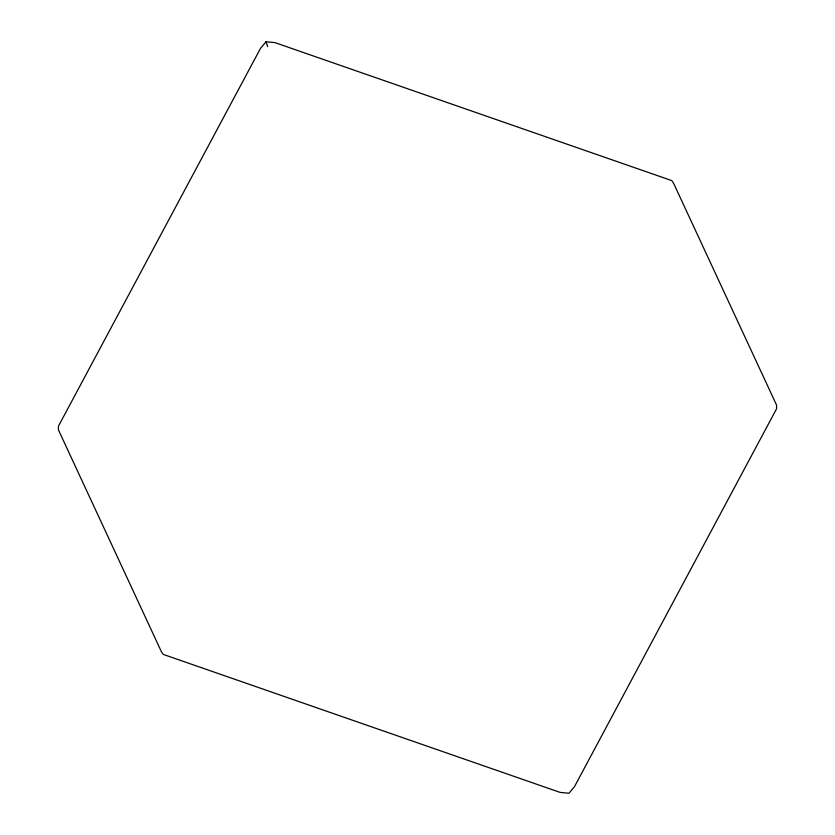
<?xml version="1.0" encoding="UTF-8"?>
<svg xmlns="http://www.w3.org/2000/svg" width="835" height="835" viewBox="0 0 835 835"><rect width="100%" height="100%" fill="white"/><g stroke="black" fill="none" stroke-linecap="round" stroke-linejoin="round"><path stroke-width="1.25" d="M266.031 41.75L260.478 48.409L58.408 426.247L58.44 429.91L161.301 651.498L163.232 654.4L560.066 792.384L568.969 793.25L574.522 786.591L776.592 408.753L776.56 405.09L673.699 183.502L671.768 180.6L274.934 42.616L266.031 41.75L267.649 46.53"/></g></svg>
